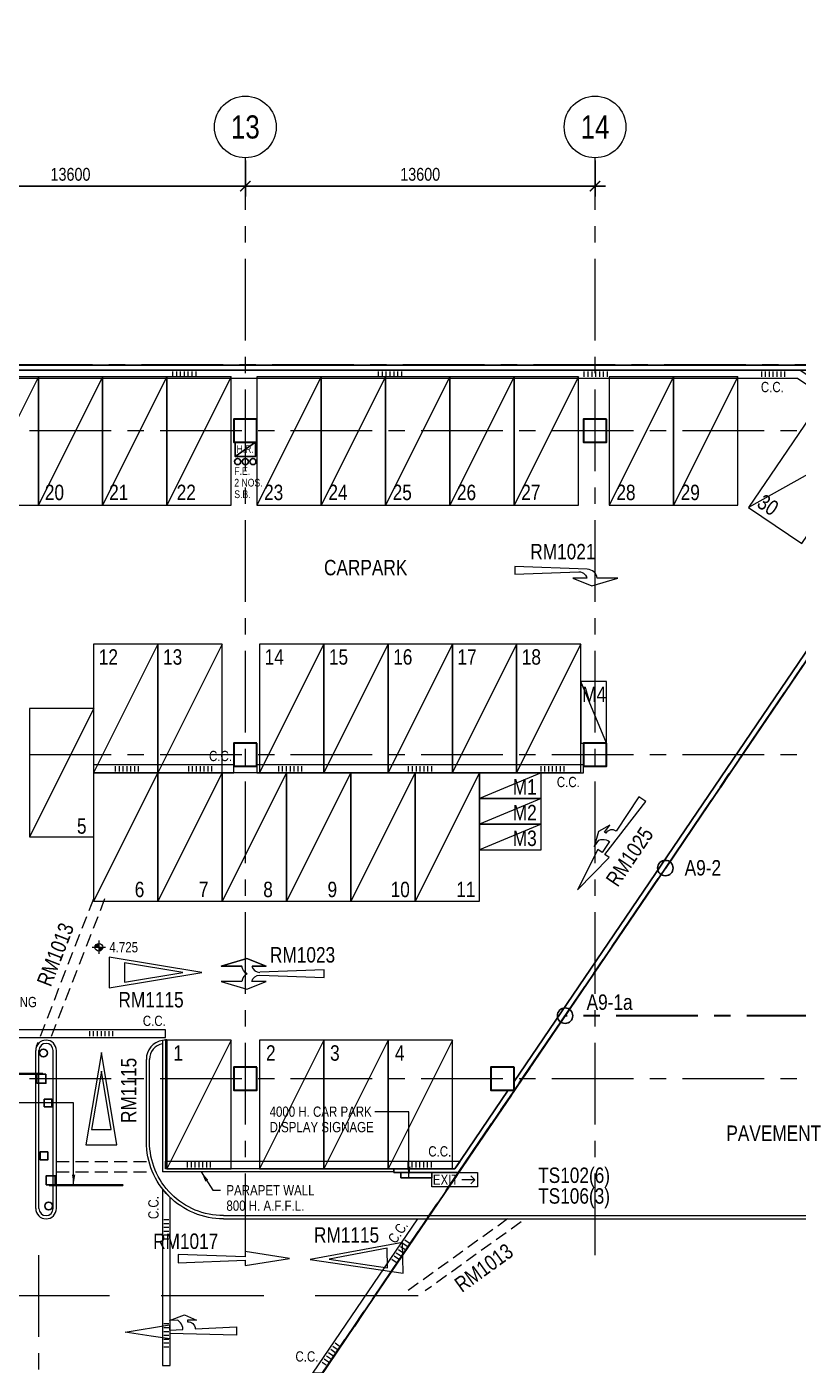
# Model space of a CAD drawing. Header units: millimetres. Extents: x 833576263 to 1668046980, y 817519639 to 1636103653.
# Drawn here: x 834105640 to 834135641, y 818077810 to 818129859 of the extents above; entities that cross this region are included whole.
import ezdxf
from ezdxf.enums import TextEntityAlignment as Align

# ---------------------------------------------------------------- set-up
doc = ezdxf.new("R2010")
doc.units = ezdxf.units.MM
doc.header["$LTSCALE"] = 100
doc.header["$MEASUREMENT"] = 0
for name, pattern in [('R_P_Grid$0$CENTER', [50.8, 31.75, -6.35, 6.35, -6.35]), ('R_ROAD MARK$0$DASHED', [0.75, 0.5, -0.25]), ('R_ROAD MARK$0$Hidden', [7.14375, 4.7625, -2.38125])]:
    doc.linetypes.add(name, pattern=pattern)
doc.layers.get('Defpoints').update_dxf_attribs({"color": 170})
doc.layers.add('R_P_Grid$0$Defpoints-1', color=5, linetype='Continuous', plot=False)
for name, color, linetype, lineweight in [('R_P_Grid$0$RDA0251-LG', 6, 'R_P_Grid$0$CENTER', 18), ('R_P_Grid$0$RDA0311-LG', 7, 'Continuous', 25), ('R_P_Grid$0$RDA9101_21A', 2, 'R_P_Grid$0$CENTER', 35), ('R_P_Grid$0$RDA9101_C', 2, 'R_P_Grid$0$CENTER', 35), ('R_P_Grid$0$RDA9101_C_PT', 1, 'Continuous', 25), ('R_P_Grid$0$RDA9101_P46A', 2, 'R_P_Grid$0$CENTER', 35), ('R_P_Grid$0$RDA9102', 1, 'Continuous', 25), ('R_P_LG$0$RDA0322', 1, 'Continuous', 18), ('R_P_LG$0$RDA04011', 4, 'Continuous', 25), ('R_P_LG$0$RDA04031', 3, 'Continuous', 25), ('R_P_LG$0$RDA0624', 7, 'Continuous', 13), ('R_P_LG$0$RDA2202', 3, 'Continuous', 25), ('R_P_LG$0$RDA2301', 7, 'Continuous', 18), ('R_P_LG$0$RDA2804S', 2, 'Continuous', 35), ('R_P_LG$0$RDA4701', 7, 'Continuous', 18), ('R_P_LG$0$RDA7101', 1, 'Continuous', 18), ('R_P_LG$0$RDA7201', 4, 'Continuous', 25), ('R_P_LG$0$RDA8301', 7, 'Continuous', 18), ('R_ROAD MARK$0$OAP813', 6, 'Continuous', 40), ('R_ROAD MARK$0$RDA8301', 1, 'Continuous', 18)]:
    doc.layers.add(name, color=color, linetype=linetype, lineweight=lineweight)
for name, color, linetype in [('R_P_LG$0$AUDIT_D_170707093042-467', 1, 'Continuous'), ('R_ROAD MARK$0$4-LINE', 7, 'Continuous'), ('X-REF', 7, 'Continuous')]:
    doc.layers.add(name, color=color, linetype=linetype)
doc.styles.add('R_P_Grid$0$ARIAL', font='arial.ttf', dxfattribs={"width": 0.8})
doc.styles.add('R_P_Grid$0$R_GRID', font='arial.ttf', dxfattribs={"width": 0.8})
doc.styles.add('R_P_LG$0$Arial', font='arial.ttf', dxfattribs={"width": 0.8})
doc.styles.add('R_P_LG$0$romans', font='arial.ttf', dxfattribs={"width": 0.8})
doc.styles.add('R_ROAD MARK$0$Arial', font='arial.ttf', dxfattribs={"width": 0.8})
doc.dimstyles.new('R_P_Grid$0$GRID', dxfattribs={"dimscale": 200, "dimtxt": 2.5, "dimasz": 2, "dimexe": 2, "dimexo": 0.5, "dimgap": 1, "dimtad": 1, "dimdec": 0, "dimzin": 12, "dimdsep": 46, "dimtxsty": 'R_P_Grid$0$ARIAL', "dimblk": 'R_P_Grid$0$_ArchTick', "dimcen": 2, "dimdle": 2, "dimclrd": 256, "dimclre": 256, "dimclrt": 4, "dimadec": 3, "dimazin": 0, "dimtfac": 1, "dimtdec": 0, "dimtix": 1, "dimtmove": 2, "dimatfit": 3, "dimfxl": 1, "dimtolj": 1, "dimarcsym": 0})
doc.dimstyles.new('R_P_LG$0$M_200LA', dxfattribs={"dimscale": 200, "dimtxt": 2.5, "dimasz": 2, "dimexe": 0.8, "dimexo": 0, "dimgap": 0.75, "dimtad": 1, "dimdec": 0, "dimrnd": 1, "dimzin": 12, "dimdsep": 46, "dimtxsty": 'R_P_LG$0$romans', "dimcen": 2, "dimdle": 1, "dimclrd": 7, "dimclre": 7, "dimclrt": 4, "dimaunit": 1, "dimadec": 3, "dimazin": 0, "dimtfac": 1, "dimtdec": 0, "dimtix": 1, "dimtmove": 2, "dimatfit": 3, "dimfxl": 1, "dimtolj": 1, "dimlwd": 18, "dimlwe": 18, "dimarcsym": 0})
pattern_1 = [(90, (834079690, 818105300.67), (-150, 2e-08), [])]
pattern_2 = [(90, (834086040, 818105300.67), (-150, 2e-08), [])]
pattern_3 = [(180, (834106766.03, 818046276.7), (-2e-08, -150), [])]

# ---------------------------------------------------------------- blocks, each defined once
blk = doc.blocks.new('R_P_Grid$0$_ArchTick')
at = {"color": 0, "linetype": 'ByBlock', "const_width": 0.15}
blk.add_lwpolyline([(-0.5, -0.5), (0.5, 0.5)], dxfattribs=at)
blk = doc.blocks.new('*D195')
at = {"layer": 'Defpoints', "color": 0, "linetype": 'Continuous', "transparency": 16777216}
for p in [(834100540, 818124763), (834114140, 818124763), (834114140, 818123663)]:
    blk.add_point(p, dxfattribs=at)
at = {"layer": 'R_P_Grid$0$RDA0311-LG', "linetype": 'Continuous', "lineweight": -2, "transparency": 16777216}
for p, q in [((834100540, 818124663), (834100540, 818123263)), ((834114140, 818124663), (834114140, 818123263)), ((834100140, 818123663), (834114540, 818123663))]:
    blk.add_line(p, q, dxfattribs=at)
at = {"layer": 'R_P_Grid$0$RDA0311-LG', "linetype": 'Continuous', "lineweight": -2, "transparency": 16777216, "xscale": 400, "yscale": 400, "zscale": 400, "rotation": 180}
blk.add_blockref('R_P_Grid$0$_ArchTick', (834100540, 818123663), dxfattribs=at)
at = {"layer": 'R_P_Grid$0$RDA0311-LG', "linetype": 'Continuous', "lineweight": -2, "transparency": 16777216, "xscale": 400, "yscale": 400, "zscale": 400}
blk.add_blockref('R_P_Grid$0$_ArchTick', (834114140, 818123663), dxfattribs=at)
at = {"layer": 'R_P_Grid$0$RDA0311-LG', "color": 4, "linetype": 'Continuous', "transparency": 16777216, "insert": (834107340, 818124119), "char_height": 500, "attachment_point": 5, "style": 'R_P_Grid$0$ARIAL'}
blk.add_mtext('\\A1;13600', dxfattribs=at)
blk = doc.blocks.new('*D196')
at = {"layer": 'Defpoints', "color": 0, "linetype": 'Continuous', "transparency": 16777216}
for p in [(834114140, 818124763), (834127740, 818124763), (834127740, 818123663)]:
    blk.add_point(p, dxfattribs=at)
at = {"layer": 'R_P_Grid$0$RDA0311-LG', "linetype": 'Continuous', "lineweight": -2, "transparency": 16777216}
for p, q in [((834114140, 818124663), (834114140, 818123263)), ((834127740, 818124663), (834127740, 818123263)), ((834113740, 818123663), (834128140, 818123663))]:
    blk.add_line(p, q, dxfattribs=at)
at = {"layer": 'R_P_Grid$0$RDA0311-LG', "linetype": 'Continuous', "lineweight": -2, "transparency": 16777216, "xscale": 400, "yscale": 400, "zscale": 400, "rotation": 180}
blk.add_blockref('R_P_Grid$0$_ArchTick', (834114140, 818123663), dxfattribs=at)
at = {"layer": 'R_P_Grid$0$RDA0311-LG', "linetype": 'Continuous', "lineweight": -2, "transparency": 16777216, "xscale": 400, "yscale": 400, "zscale": 400}
blk.add_blockref('R_P_Grid$0$_ArchTick', (834127740, 818123663), dxfattribs=at)
at = {"layer": 'R_P_Grid$0$RDA0311-LG', "color": 4, "linetype": 'Continuous', "transparency": 16777216, "insert": (834120940, 818124119), "char_height": 500, "attachment_point": 5, "style": 'R_P_Grid$0$ARIAL'}
blk.add_mtext('\\A1;13600', dxfattribs=at)
blk = doc.blocks.new('R_P_Grid$0$mark-1')
at = {"linetype": 'Continuous'}
blk.add_circle((0, 0), 4, dxfattribs=at)
at = {"color": 3, "style": 'R_P_Grid$0$R_GRID', "width": 0.8}
blk.add_attdef('GRID', text='', height=3, dxfattribs=at).set_placement((0, 0), align=Align.MIDDLE_CENTER)
blk = doc.blocks.new('R_site')
at = {"layer": 'Defpoints'}
blk.add_lwpolyline([(834176136, 818164363), (834130474, 818097144), (834116993, 818077299), (834114839, 818072797), (834112948, 818068179), (834111324, 818063460), (834109974, 818058655), (834108902, 818053781), (834108111, 818048853), (834107605, 818043888), (834107384, 818038902), (834107449, 818033912), (834107801, 818028934)], dxfattribs=at)
at = {"layer": 'Defpoints', "flags": 128}
blk.add_lwpolyline([(834176136, 818164363), (834130474, 818097144), (834116993, 818077299), (834114839, 818072797), (834112948, 818068179), (834111324, 818063460), (834109974, 818058655), (834108902, 818053781), (834108111, 818048853), (834107605, 818043888), (834107384, 818038902), (834107449, 818033912), (834107801, 818028934), (834108000, 818027127), (833984641, 818026700), (833969890, 818040227), (833969928, 818062443), (833969964, 818084414), (833970930, 818097534), (833973343, 818111639), (833977020, 818125729), (833981574, 818138095)], dxfattribs=at)
blk = doc.blocks.new('R_P_LG$0$LMark-FFL-1')
h = blk.add_hatch(color=256)
h.paths.add_polyline_path([(0, 0.75, 0.414214), (-0.75, 0), (0, 0)])
h.paths.add_polyline_path([(0.75, 0), (0, 0), (0, -0.75, 0.414214)])
for p, q in [((-1.28, 0), (1.28, 0)), ((0, 1.28), (0, -1.28))]:
    blk.add_line(p, q)
blk.add_circle((0, 0), 0.75)
at = {"color": 7, "style": 'R_P_LG$0$romans', "width": 0.8}
blk.add_attdef('FFL', (1.03, 1.03), '', height=2, dxfattribs=at)
blk = doc.blocks.new('R_P_LG$0$PS-2400x1000')
at = {"layer": 'R_P_LG$0$RDA8301'}
blk.add_line((1000, -2400), (0, 0), dxfattribs=at)
blk.add_lwpolyline([(0, -2400), (1000, -2400), (1000, 0), (0, 0)], close=True, dxfattribs=at)
blk = doc.blocks.new('R_P_LG$0$PS-5000x2500')
at = {"layer": 'R_P_LG$0$RDA8301'}
blk.add_line((2500, 5000), (0, 0), dxfattribs=at)
blk.add_lwpolyline([(0, 0), (2500, 0), (2500, 5000), (0, 5000)], close=True, dxfattribs=at)
blk = doc.blocks.new('R_ROAD MARK$0$carpark_sys')
for points in [[(-70, 3950), (230, 3950), (230, 4250), (-70, 4250)], [(5, 925), (355, 925), (355, 1275), (5, 1275)], [(123, 900), (2980, 900), (2980, 925), (123, 925)]]:
    blk.add_lwpolyline(points, close=True)
blk.add_circle((100, 100), 150)
blk = doc.blocks.new('R_ROAD MARK')
at = {"layer": 'R_ROAD MARK$0$OAP813', "linetype": 'Continuous'}
blk.add_line((834111090, 818090452), (834111040, 818090452), dxfattribs=at)
at = {"layer": 'R_ROAD MARK$0$RDA8301', "linetype": 'R_ROAD MARK$0$DASHED', "ltscale": 10}
for p, q in [((834108240, 818095952), (834106004, 818090206)), ((834108669, 818095952), (834106521, 818090430)), ((834106790, 818085727), (834110290, 818085727)), ((834106790, 818085327), (834110290, 818085327))]:
    blk.add_line(p, q, dxfattribs=at)
at = {"layer": 'R_ROAD MARK$0$RDA8301', "linetype": 'R_ROAD MARK$0$Hidden'}
for p, q in [((834124341, 818083502), (834120454, 818080702)), ((834124860, 818083382), (834121138, 818080702))]:
    blk.add_line(p, q, dxfattribs=at)
at = {"layer": 'R_ROAD MARK$0$RDA8301', "linetype": 'R_ROAD MARK$0$DASHED', "ltscale": 80}
blk.add_line((834120860, 818080502), (834089489, 818080502), dxfattribs=at)
at = {"layer": 'R_ROAD MARK$0$RDA8301'}
for points in [[(834127620, 818108117), (834128620, 818108417), (834127820, 818108417), (834127805, 818108485), (834127778, 818108549), (834127740, 818108607), (834127692, 818108658), (834127637, 818108700), (834127575, 818108732), (834127508, 818108753), (834127439, 818108761), (834124620, 818108867), (834124620, 818108567), (834127114, 818108661), (834127175, 818108657), (834127234, 818108641), (834127288, 818108613), (834127335, 818108575), (834127374, 818108529), (834127403, 818108475), (834127420, 818108417), (834126870, 818108417)], [(834127053, 818096300), (834128283, 818097551), (834128116, 818097671), (834129710, 818099726), (834129446, 818099916), (834128560, 818098578), (834128511, 818098606), (834128458, 818098624), (834128402, 818098630), (834128345, 818098626), (834128291, 818098610), (834128241, 818098584), (834128197, 818098548), (834128162, 818098504), (834128112, 818098539), (834128311, 818098817), (834127876, 818098562), (834127702, 818097967), (834127892, 818098231), (834127960, 818098251), (834128030, 818098258), (834128100, 818098255), (834128169, 818098240), (834128235, 818098214), (834128296, 818098178), (834128010, 818097746), (834127843, 818097866)], [(834114128, 818081689), (834115862, 818081959), (834114128, 818082230), (834114128, 818082024), (834111529, 818082122), (834111529, 818081797), (834114128, 818081894)], [(834111200, 818078840), (834110475, 818078945), (834109464, 818079090), (834111194, 818079382), (834111196, 818079176), (834111713, 818079202), (834111706, 818079272), (834111688, 818079340), (834111659, 818079405), (834111620, 818079464), (834111572, 818079516), (834111516, 818079559), (834111191, 818079555), (834111774, 818079768), (834112237, 818079568), (834111896, 818079564), (834111896, 818079503), (834111953, 818079501), (834112007, 818079486), (834112058, 818079462), (834112103, 818079427), (834112140, 818079385), (834112168, 818079336), (834112185, 818079282), (834112192, 818079226), (834113794, 818079305), (834113798, 818078980), (834111198, 818079046), (834111200, 818078840)]]:
    blk.add_lwpolyline(points, close=True, dxfattribs=at)
at = {"layer": 'R_ROAD MARK$0$RDA8301', "extrusion": (0, 0, -1)}
for points in [[(-834108842, 818092484), (-834112442, 818093084), (-834108842, 818093684), (-834108842, 818092484)], [(-834109442, 818092706), (-834111712, 818093084), (-834109442, 818093462), (-834109442, 818092706)], [(-834109140, 818086377), (-834108540, 818089977), (-834107940, 818086377), (-834109140, 818086377)], [(-834108918, 818086977), (-834108540, 818089247), (-834108162, 818086977), (-834108918, 818086977)], [(-834120275, 818081388), (-834120254, 818082588), (-834116665, 818081927), (-834120275, 818081388)], [(-834119671, 818081600), (-834119658, 818082356), (-834117395, 818081939), (-834119671, 818081600)]]:
    blk.add_lwpolyline(points, close=True, dxfattribs=at)
at = {"layer": 'R_ROAD MARK$0$RDA8301'}
for points in [[(834113199, 818093332), (834114199, 818093632)], [(834114399, 818093332), (834114949, 818093332), (834114199, 818093632), (834113199, 818093332), (834113999, 818093332)], [(834114199, 818093632), (834114949, 818093332)], [(834113999, 818093332), (834113199, 818093332)], [(834114949, 818093332), (834114399, 818093332)], [(834117199, 818093182), (834114705, 818093089)], [(834114705, 818092976), (834117199, 818092882)], [(834117199, 818092882), (834117199, 818093182)], [(834113999, 818092732), (834113199, 818092732)], [(834113199, 818092732), (834114199, 818092432)], [(834113999, 818092732), (834113199, 818092732), (834114199, 818092432), (834114949, 818092732), (834114399, 818092732)], [(834114199, 818092432), (834114949, 818092732)], [(834114949, 818092732), (834114399, 818092732)]]:
    blk.add_lwpolyline(points, dxfattribs=at)
at = {"layer": 'R_ROAD MARK$0$RDA8301', "extrusion": (0, 0, -1)}
for centre, major_axis, start_param, end_param in [((834114395, 818093388), (-226, 330), 4.217432, 5.172627), ((834114693, 818092676), (-169, 248), 5.498599, 6.918232)]:
    blk.add_ellipse(centre, major_axis=major_axis, ratio=1, start_param=start_param, end_param=end_param, dxfattribs=at)
at = {"layer": 'R_ROAD MARK$0$RDA8301'}
for centre, major_axis, start_param, end_param in [((834114395, 818092677), (226, 330), 1.075839, 2.031034), ((834114693, 818093388), (169, 248), 2.357006, 3.776639)]:
    blk.add_ellipse(centre, major_axis=major_axis, ratio=1, start_param=start_param, end_param=end_param, dxfattribs=at)
at = {"layer": 'R_ROAD MARK$0$4-LINE', "rotation": 180}
blk.add_blockref('R_ROAD MARK$0$carpark_sys', (834106390, 818090052), dxfattribs=at)
at = {"layer": 'R_ROAD MARK$0$4-LINE'}
blk.add_blockref('R_ROAD MARK$0$carpark_sys', (834106390, 818083902), dxfattribs=at)
at = {"layer": 'Defpoints', "color": 5, "style": 'R_ROAD MARK$0$Arial', "width": 0.8}
for s, p in [('RM1021', (834125222, 818109149)), ('RM1023', (834115098, 818093470)), ('RM1115', (834109206, 818091722)), ('TS102(6)', (834125527, 818084897)), ('TS106(3)', (834125527, 818084092)), ('RM1115', (834116809, 818082576)), ('RM1017', (834110553, 818082332))]:
    blk.add_text(s, height=600, dxfattribs=at).set_placement(p)
for s, rotation, p in [('RM1025', 55.8112, (834128617, 818096370)), ('RM1013', 68.7385, (834106572, 818092492)), ('RM1115', 90, (834109902, 818087230)), ('RM1013', 35.7652, (834122560, 818080617))]:
    blk.add_text(s, height=600, rotation=rotation, dxfattribs=at).set_placement(p)
blk = doc.blocks.new('R_P_Grid')
at = {"layer": 'R_P_Grid$0$Defpoints-1'}
blk.add_lwpolyline([(834116993, 818077298.7), (834126573.4, 818091401.7), (834130474, 818097143.7), (834143758.4, 818116699.7), (833974486.8, 818116699.7, 0.0534924), (833969964, 818084413.7), (833969890, 818040226.7), (833984641, 818026700), (834067586.5, 818026987.1), (834108001, 818027127, -0.1498646)], format="xyb", close=True, dxfattribs=at)
at = {"layer": 'R_P_Grid$0$RDA0251-LG'}
for p, q in [((834114140, 818082095.1), (834114140, 818124763.4)), ((834127740, 818082095.1), (834127740, 818124763.4)), ((834144477.3, 818114151.7), (833964515, 818114151.7)), ((834144477.3, 818101551.7), (834083790, 818101551.7)), ((834144477.3, 818088951.7), (834050890, 818088951.7)), ((834106090, 818082095.1), (834106090, 818022877.2))]:
    blk.add_line(p, q, dxfattribs=at)
at = {"layer": 'R_P_Grid$0$RDA9101_21A'}
blk.add_lwpolyline([(834116993, 818077298.7), (834130474, 818097143.7), (834143758.4, 818116699.7), (833974486.8, 818116699.7, 0.0534924), (833969964, 818084413.7), (833969890, 818040226.7), (833984641, 818026700), (834067586.5, 818026987.1), (834108001, 818027127, -0.1498646)], format="xyb", close=True, dxfattribs=at)
at = {"layer": 'R_P_Grid$0$RDA9101_C'}
blk.add_lwpolyline([(834140385.3, 818075952.8, 0.0101671), (834148574.8, 818086679.7), (834152054.3, 818091401.7), (834126573.4, 818091401.7), (834116993, 818077298.7, 0.1498646), (834108001, 818027127, 0.0015503), (834108067.3, 818026592), (834116041.6, 818026592, 0.1409814), (834127866.4, 818029993.7, -0.0414667), (834127519.8, 818039801.5, -0.1476229)], format="xyb", close=True, dxfattribs=at)
at = {"layer": 'R_P_Grid$0$RDA9101_C_PT'}
blk.add_circle((834126573.4, 818091401.7), 300, dxfattribs=at)
at = {"layer": 'R_P_Grid$0$RDA9101_P46A'}
blk.add_lwpolyline([(834116993, 818077298.7), (834130474, 818097143.7), (834143758.4, 818116699.7), (833974486.8, 818116699.7, 0.0534924), (833969964, 818084413.7), (833969890, 818040226.7), (833969957.4, 818008440.1, 0.0555536), (834021539.8, 818015825.8, -0.0332765), (834067877.4, 818024578), (834068728.4, 818017529.2, 0.0161813), (834046498.6, 818014112.4, 0.1579728), (834065282.7, 817978992.6, 0.1381183), (834075161, 817973700.8, 0.0719948), (834091040.6, 817972530.6, 0.0723741), (834117284.3, 817982913.2, -0.0170396), (834113742.4, 817988285.2), (834114198.4, 817992921.6, 0.1458816), (834113708.6, 817995445.6, -0.0365185), (834108440.4, 818007620.1, -0.1997282), (834109168.7, 818019975.9, -0.0208452), (834108001, 818027127, -0.1498646)], format="xyb", close=True, dxfattribs=at)
at = {"layer": 'R_P_Grid$0$RDA9102'}
blk.add_circle((834130474, 818097143.7), 300, dxfattribs=at)
at = {"layer": 'R_P_Grid$0$RDA0251-LG', "xscale": 300, "yscale": 300, "zscale": 300}
for p, values in [((834114140, 818125963.4), {'GRID': '13'}), ((834127740, 818125963.4), {'GRID': '14'})]:
    blk.add_blockref('R_P_Grid$0$mark-1', p, dxfattribs=at).add_auto_attribs(values)
at = {"layer": 'R_P_Grid$0$RDA9101_C_PT', "style": 'R_P_Grid$0$ARIAL', "width": 0.8}
blk.add_text('A9-1a', height=600, rotation=0, dxfattribs=at).set_placement((834127411, 818091629.2))
at = {"layer": 'R_P_Grid$0$RDA9102', "style": 'R_P_Grid$0$ARIAL', "width": 0.8}
blk.add_text('A9-2', height=600, rotation=0, dxfattribs=at).set_placement((834131224.1, 818096853.6))
at = {"layer": 'R_P_Grid$0$RDA0311-LG', "linetype": 'Continuous'}
for base, p1, p2, picture, middle in [((834114140, 818123663.4), (834100540, 818124763.4), (834114140, 818124763.4), '*D195', (834107340, 818124118.8)), ((834127740, 818123663.4), (834114140, 818124763.4), (834127740, 818124763.4), '*D196', (834120940, 818124118.8))]:
    dim = blk.add_linear_dim(base=base, p1=p1, p2=p2, dimstyle='R_P_Grid$0$GRID', dxfattribs=at)
    dim.commit()
    dim.dimension.update_dxf_attribs({"geometry": picture, "text_midpoint": middle})
blk = doc.blocks.new('R_P_LG')
at = {"layer": 'R_P_LG$0$RDA0624', "lineweight": 18}
h = blk.add_hatch(dxfattribs=at)
h.set_pattern_fill('DOTS', color=4, scale=90, angle=45, style=0)
h.set_pattern_definition([(45, (0, 0), (-50.513940681, 151.541822043), [0, -142.875])])
edge = h.paths.add_edge_path()
edge.add_arc((834065390, 818020126.7), 13000, 75, 90)
edge.add_line((834065390, 818033126.7), (833989233.5977, 818033126.7))
edge.add_arc((833989233.5977, 818040126.7), 7000, 227.47847394, 269.99999999, ccw=False)
edge.add_line((833984502.5276, 818034967.5358), (833978583.9299, 818040395.0234))
edge.add_arc((833983315, 818045554.1877), 7000, 180, 227.47847394, ccw=False)
edge.add_line((833976315, 818045554.1877), (833976315, 818098726.7))
edge.add_arc((833983314.9761, 818098726.7099), 6999.9761, 115.841715, 180.00008101, ccw=False)
edge.add_line((833980263.7812, 818105026.7), (834002230.1033, 818105026.7))
edge.add_line((834002230.1033, 818105026.7), (834002230.4132, 818116699.7))
edge.add_line((834002230.4132, 818116699.7), (833958315, 818116699.7))
edge.add_line((833958315, 818116699.7), (833958315, 818110699.7))
edge.add_line((833958315, 818110699.7), (833963315, 818110699.7))
edge.add_arc((833963315, 818103699.7), 7000, 0, 90, ccw=False)
edge.add_line((833970315, 818103699.7), (833970315, 818045554.1877))
edge.add_arc((833983315, 818045554.1877), 13000, 180, 227.47847393)
edge.add_line((833974528.727, 818035972.8826), (833980447.3247, 818030545.395))
edge.add_arc((833989233.5977, 818040126.7), 13000, 227.47847393, 270)
edge.add_line((833989233.5977, 818027126.7), (834065245.1822, 818027126.7))
edge.add_arc((834065245.1822, 818019026.7), 8100, 75, 90, ccw=False)
edge.add_line((834067341.6165, 818026850.6992), (834090782.7579, 818020569.6643))
edge.add_arc((834094147.4055, 818033126.7), 13000, 255, 270)
edge.add_line((834094147.4055, 818020126.7), (834118759.2741, 818020126.7))
edge.add_arc((834118759.2741, 818033126.7), 13000, 270, 282.26165437)
edge.add_line((834121520.1679, 818020423.257), (834124956.9903, 818021170.1963))
edge.add_arc((834126677.2395, 818013254.9741), 8100, 20.44433993, 102.26165437, ccw=False)
edge.add_arc((834190761.1764, 818035930.696), 59878.7776, 183.670517332, 199.356395537, ccw=False)
edge.add_line((834131005.2286, 818032097.3284), (834127870.7181, 818029996.4247))
edge.add_line((834127870.7181, 818029996.4247), (834126362.9837, 818029715.8154))
edge.add_arc((834117071.8823, 818047426.7), 20000, 270, 297.68143099, ccw=False)
edge.add_line((834117071.8823, 818027426.7), (834089164.0869, 818027426.7))
edge.add_arc((834089164.0869, 818033426.7), 6000, 255.00000001, 270, ccw=False)
edge.add_line((834087611.1726, 818027631.1451), (834068754.6476, 818032683.7357))
at = {"layer": 'R_P_LG$0$RDA4701'}
h = blk.add_hatch(dxfattribs=at)
h.set_pattern_fill('_USER', color=256, scale=150, angle=77.52488052, pattern_type=0)
h.set_pattern_definition([(90, (834109971.07, 818120648.67), (-150, 2e-08), [])])
h.paths.add_polyline_path([(834112242.5803, 818116249.7), (834112242.5803, 818116449.7), (834111217.5803, 818116449.7), (834111217.5803, 818116249.7)])
h = blk.add_hatch(dxfattribs=at)
h.set_pattern_fill('_USER', color=256, scale=150, angle=77.52488052, pattern_type=0)
h.set_pattern_definition([(90, (834117971.07, 818120648.67), (-150, 2e-08), [])])
h.paths.add_polyline_path([(834120242.5803, 818116249.7), (834120242.5803, 818116449.7), (834119217.5803, 818116449.7), (834119217.5803, 818116249.7)])
h = blk.add_hatch(dxfattribs=at)
h.set_pattern_fill('_USER', color=256, scale=150, angle=77.52488052, pattern_type=0)
h.set_pattern_definition([(90, (834125971.07, 818120648.67), (-150, 2e-08), [])])
h.paths.add_polyline_path([(834128242.5803, 818116249.7), (834128242.5803, 818116449.7), (834127217.5803, 818116449.7), (834127217.5803, 818116249.7)])
h = blk.add_hatch(dxfattribs=at)
h.set_pattern_fill('_USER', color=256, scale=150, angle=77.52488052, pattern_type=0)
h.set_pattern_definition([(90, (834101971.07, 818120648.67), (-150, 2e-08), [])])
h.paths.add_polyline_path([(834134218.4858, 818116249.7), (834134218.4858, 818116449.7), (834135243.4858, 818116449.7), (834135243.4858, 818116249.7)])
h = blk.add_hatch(dxfattribs=at)
h.set_pattern_fill('_USER', color=256, scale=150, angle=77.52488052, pattern_type=0)
h.set_pattern_definition(pattern_1)
h.paths.add_polyline_path([(834109992.5803, 818100901.7), (834109992.5803, 818101101.7), (834108967.5803, 818101101.7), (834108967.5803, 818100901.7)])
h = blk.add_hatch(dxfattribs=at)
h.set_pattern_fill('_USER', color=256, scale=150, angle=77.52488052, pattern_type=0)
h.set_pattern_definition(pattern_1)
h.paths.add_polyline_path([(834111937.4197, 818100901.7), (834111937.4197, 818101101.7), (834112962.4197, 818101101.7), (834112962.4197, 818100901.7)])
h = blk.add_hatch(dxfattribs=at)
h.set_pattern_fill('_USER', color=256, scale=150, angle=77.52488052, pattern_type=0)
h.set_pattern_definition(pattern_2)
h.paths.add_polyline_path([(834116342.5803, 818100901.7), (834116342.5803, 818101101.7), (834115317.5803, 818101101.7), (834115317.5803, 818100901.7)])
h = blk.add_hatch(dxfattribs=at)
h.set_pattern_fill('_USER', color=256, scale=150, angle=77.52488052, pattern_type=0)
h.set_pattern_definition([(90, (834091090, 818105300.67), (-150, 2e-08), [])])
h.paths.add_polyline_path([(834121392.5803, 818100901.7), (834121392.5803, 818101101.7), (834120367.5803, 818101101.7), (834120367.5803, 818100901.7)])
h = blk.add_hatch(dxfattribs=at)
h.set_pattern_fill('_USER', color=256, scale=150, angle=77.52488052, pattern_type=0)
h.set_pattern_definition(pattern_2)
h.paths.add_polyline_path([(834125537.4197, 818100901.7), (834125537.4197, 818101101.7), (834126562.4197, 818101101.7), (834126562.4197, 818100901.7)])
h = blk.add_hatch(dxfattribs=at)
h.set_pattern_fill('_USER', color=256, scale=150, angle=77.52488052, pattern_type=0)
h.set_pattern_definition([(90, (834080940, 818095000.67), (-150, 2e-08), [])])
h.paths.add_polyline_path([(834109072.5803, 818090601.7), (834109072.5803, 818090801.7), (834108047.5803, 818090801.7), (834108047.5803, 818090601.7)])
h = blk.add_hatch(dxfattribs=at)
h.set_pattern_fill('_USER', color=256, scale=150, angle=77.52488052, pattern_type=0)
h.set_pattern_definition([(90, (834079640, 818089900.67), (-150, 2e-08), [])])
h.paths.add_polyline_path([(834111887.4197, 818085501.7), (834111887.4197, 818085701.7), (834112912.4197, 818085701.7), (834112912.4197, 818085501.7)])
h = blk.add_hatch(dxfattribs=at)
h.set_pattern_fill('_USER', color=256, scale=150, angle=77.52488052, pattern_type=0)
h.set_pattern_definition([(90, (834080127.18, 818089900.67), (-150, 2e-08), [])])
h.paths.add_polyline_path([(834121479.763, 818085501.7), (834121479.763, 818085701.7), (834120454.763, 818085701.7), (834120454.763, 818085501.7)])
h = blk.add_hatch(dxfattribs=at)
h.set_pattern_fill('_USER', color=256, scale=150, angle=167.52488052, pattern_type=0)
h.set_pattern_definition(pattern_3)
h.paths.add_polyline_path([(834111164.9991, 818083612.6304), (834110964.9991, 818083612.6304), (834110964.9991, 818082587.6304), (834111164.9991, 818082587.6304)])
h = blk.add_hatch(dxfattribs=at)
h.set_pattern_fill('_USER', color=256, scale=150, angle=133.33603694, pattern_type=0)
h.set_pattern_definition([(145.81116, (834098245.52, 818057618.47), (-84.28835, -124.0785), [])])
h.paths.add_polyline_path([(834120004.8464, 818081821.3344), (834119839.4084, 818081933.7189), (834120415.3787, 818082781.5886), (834120580.8167, 818082669.2041)])
h = blk.add_hatch(dxfattribs=at)
h.set_pattern_fill('_USER', color=256, scale=150, angle=167.52488052, pattern_type=0)
h.set_pattern_definition(pattern_3)
h.paths.add_polyline_path([(834111164.9991, 818078524.1173), (834110964.9991, 818078524.1173), (834110964.9991, 818079549.1173), (834111164.9991, 818079549.1173)])
h = blk.add_hatch(dxfattribs=at)
h.set_pattern_fill('_USER', color=256, scale=150, angle=133.33603694, pattern_type=0)
h.set_pattern_definition([(145.81116, (834095525.72, 818053614.73), (-84.28835, -124.0785), [])])
h.paths.add_polyline_path([(834117285.0465, 818077817.5937), (834117119.6085, 818077929.9782), (834117695.5789, 818078777.848), (834117861.0169, 818078665.4635)])
at = {"layer": 'R_P_LG$0$AUDIT_D_170707093042-467'}
blk.add_line((834113739.9996, 818113151.7008), (834114540, 818113701.7003), dxfattribs=at)
blk.add_lwpolyline([(834114540, 818113701.6997), (834114539.9996, 818113151.6997), (834113739.9996, 818113151.7003), (834113740, 818113701.7003)], close=True, dxfattribs=at)
for centre in [(834113839.6447, 818112951.7005), (834114140, 818112951.7005), (834114433.4041, 818112951.7005)]:
    blk.add_circle(centre, 120, dxfattribs=at)
at = {"layer": 'R_P_LG$0$RDA2202'}
for p, q in [((834143758.4296, 818116699.7), (834008274.4841, 818116699.7)), ((834143380.7882, 818116499.7), (834008290, 818116499.7)), ((834143380.7882, 818116499.7), (834130308.5615, 818097256.0837)), ((834130474.0005, 818097143.7007), (834143758.4296, 818116699.7)), ((834122429.5555, 818085301.7), (834130474, 818097143.7)), ((834130308.562, 818097256.0845), (834124590, 818088837.9506)), ((834124361.58, 818088501.7), (834122289.6703, 818085451.7)), ((834122289.6703, 818085451.7), (834119914.5555, 818085451.7)), ((834119914.5555, 818085451.7), (834119914.5555, 818085301.7)), ((834119914.5555, 818085301.7), (834122429.5555, 818085301.7))]:
    blk.add_line(p, q, dxfattribs=at)
at = {"layer": 'R_P_LG$0$RDA2301', "color": 1}
for p, q in [((834110915, 818090441.164), (834110915, 818085326.7)), ((834111040, 818090451.7), (834111040, 818085451.7)), ((834119914.5555, 818085326.7), (834110915, 818085326.7)), ((834119914.5555, 818085451.7), (834111040, 818085451.7))]:
    blk.add_line(p, q, dxfattribs=at)
at = {"layer": 'R_P_LG$0$RDA2301'}
for p, q in [((834105990, 818083901.7), (834105990, 818090051.7)), ((834106115, 818083901.7), (834106115, 818090051.7)), ((834106115, 818083901.7), (834106115, 818090051.7)), ((834106665, 818083901.7), (834106665, 818090051.7)), ((834106790, 818083901.7), (834106790, 818090051.7)), ((834110290, 818086501.7), (834110290, 818089701.7)), ((834110415, 818086501.7), (834110415, 818089701.7)), ((834113290, 818083626.7), (834146471.3397, 818083626.7)), ((834113290, 818083501.7), (834149728.6449, 818083501.7))]:
    blk.add_line(p, q, dxfattribs=at)
for centre, radius, start, end in [((834106390, 818090051.7), 400, 0, 180), ((834111040, 818089701.7), 750, 99.59406822, 180), ((834106390, 818090051.7), 275, 0, 180), ((834111040, 818089701.7), 625, 101.53649499, 180), ((834106390, 818083901.7), 400, 180, 0), ((834106390, 818083901.7), 275, 180, 0)]:
    blk.add_arc(centre, radius, start, end, dxfattribs=at)
at = {"layer": 'R_P_LG$0$RDA2301', "color": 1}
blk.add_arc((834111040, 818089701.7), 750, 90, 99.59465366, dxfattribs=at)
at = {"layer": 'R_P_LG$0$RDA2301', "extrusion": (0, 0, -1)}
for radius in [3000, 2875]:
    blk.add_arc((-834113290, 818086501.7), radius, 269.99941331, 0, dxfattribs=at)
at = {"layer": 'R_P_LG$0$RDA2804S'}
for points in [[(834114590, 818114601.7), (834113690, 818114601.7), (834113690, 818113701.7), (834114590, 818113701.7)], [(834128190, 818114601.7), (834127290, 818114601.7), (834127290, 818113701.7), (834128190, 818113701.7)], [(834114590, 818102001.7), (834113690, 818102001.7), (834113690, 818101101.7), (834114590, 818101101.7)], [(834128190, 818102001.7), (834127290, 818102001.7), (834127290, 818101101.7), (834128190, 818101101.7)], [(834114590, 818089401.7), (834113690, 818089401.7), (834113690, 818088501.7), (834114590, 818088501.7)], [(834124590, 818089401.7), (834123690, 818089401.7), (834123690, 818088501.7), (834124590, 818088501.7)]]:
    blk.add_lwpolyline(points, close=True, dxfattribs=at)
at = {"layer": 'R_P_LG$0$RDA4701'}
for points in [[(834102490, 818116199.7), (834135611.8632, 818116199.7), (834140788.3169, 818112683.3247), (834140956.8914, 818112931.4832), (834135704.1218, 818116499.7), (834102490, 818116499.7)], [(834108240, 818100851.7), (834113690, 818100851.7), (834113690, 818101151.7), (834108240, 818101151.7)], [(834114590, 818100851.7), (834127290, 818100851.7), (834127290, 818101151.7), (834114590, 818101151.7)], [(834102490, 818090551.7), (834111039.9981, 818090551.7), (834111039.9981, 818090851.7), (834102490, 818090851.7)], [(834122289.6703, 818085451.7), (834111040, 818085451.7), (834111040, 818085751.7), (834122493.4647, 818085751.7)], [(834111214.9991, 818077801.6975), (834111214.9991, 818084335.0502), (834110914.9991, 818084668.8413), (834110914.9991, 818077801.6975)], [(834116768.2271, 818077501.6997), (834120844.1154, 818083501.7), (834121206.789, 818083501.7), (834117130.9008, 818077501.6999)]]:
    blk.add_lwpolyline(points, close=True, dxfattribs=at)
at = {"layer": 'R_P_LG$0$RDA7101'}
for p, q in [((834122906.4303, 818085174.0152), (834123058.7455, 818085021.7)), ((834123058.7455, 818085021.7), (834122558.7455, 818085021.7)), ((834122906.4303, 818084869.3849), (834123058.7455, 818085021.7))]:
    blk.add_line(p, q, dxfattribs=at)
blk.add_lwpolyline([(834123165.3501, 818084741.7), (834121390, 818084741.7), (834121390, 818085301.7), (834123165.3501, 818085301.7)], close=True, dxfattribs=at)
at = {"layer": 'R_P_LG$0$RDA7201'}
blk.add_lwpolyline([(834120190, 818085101.7), (834121390, 818085101.7), (834121390, 818085301.7), (834120190, 818085301.7)], close=True, dxfattribs=at)
at = {"layer": 'R_P_LG$0$RDA0322'}
ref = blk.add_blockref('R_P_LG$0$LMark-FFL-1', (834108443.0043, 818094064.1284), dxfattribs=dict(at, xscale=200, yscale=200, zscale=200))
ref.add_attrib('FFL', '4.725', dxfattribs={"layer": '0', "color": 7, "height": 400, "rotation": 0.00000095, "style": 'R_P_LG$0$romans', "width": 0.8}).set_placement((834109408.3259, 818094064.1049), align=Align.MIDDLE)
at = {"layer": 'R_P_LG$0$RDA8301'}
for name, p in [('R_P_LG$0$PS-5000x2500', (834103590, 818111251.7)), ('R_P_LG$0$PS-5000x2500', (834106090, 818111251.7)), ('R_P_LG$0$PS-5000x2500', (834108590, 818111251.7)), ('R_P_LG$0$PS-5000x2500', (834111090, 818111251.7)), ('R_P_LG$0$PS-5000x2500', (834114590, 818111251.7)), ('R_P_LG$0$PS-5000x2500', (834117090, 818111251.7)), ('R_P_LG$0$PS-5000x2500', (834119590, 818111251.7)), ('R_P_LG$0$PS-5000x2500', (834122090, 818111251.7)), ('R_P_LG$0$PS-5000x2500', (834124590, 818111251.7)), ('R_P_LG$0$PS-5000x2500', (834128290, 818111251.7)), ('R_P_LG$0$PS-5000x2500', (834130790, 818111251.7)), ('R_P_LG$0$PS-5000x2500', (834108240, 818100851.7)), ('R_P_LG$0$PS-5000x2500', (834110740, 818100851.7)), ('R_P_LG$0$PS-5000x2500', (834114690, 818100853.7)), ('R_P_LG$0$PS-5000x2500', (834117190, 818100853.7)), ('R_P_LG$0$PS-5000x2500', (834119690, 818100853.7)), ('R_P_LG$0$PS-5000x2500', (834122190, 818100853.7)), ('R_P_LG$0$PS-5000x2500', (834124690, 818100853.7)), ('R_P_LG$0$PS-2400x1000', (834127190, 818104401.7)), ('R_P_LG$0$PS-5000x2500', (834105741.6825, 818098353.465)), ('R_P_LG$0$PS-5000x2500', (834108240, 818095851.7)), ('R_P_LG$0$PS-5000x2500', (834110740, 818095851.7)), ('R_P_LG$0$PS-5000x2500', (834113240, 818095851.7)), ('R_P_LG$0$PS-5000x2500', (834115740, 818095851.7)), ('R_P_LG$0$PS-5000x2500', (834118240, 818095851.7)), ('R_P_LG$0$PS-5000x2500', (834120740, 818095851.7)), ('R_P_LG$0$PS-5000x2500', (834111090, 818085451.7)), ('R_P_LG$0$PS-5000x2500', (834114690, 818085451.7)), ('R_P_LG$0$PS-5000x2500', (834117190, 818085451.7)), ('R_P_LG$0$PS-5000x2500', (834119690, 818085451.7))]:
    blk.add_blockref(name, p, dxfattribs=at)
for name, p, rotation in [('R_P_LG$0$PS-5000x2500', (834133712.2837, 818111164.8419), 325.8116545486745), ('R_P_LG$0$PS-2400x1000', (834123240, 818099851.7), 90), ('R_P_LG$0$PS-2400x1000', (834123240, 818098851.7), 90), ('R_P_LG$0$PS-2400x1000', (834123240, 818097851.7), 90)]:
    blk.add_blockref(name, p, dxfattribs=dict(at, rotation=rotation))
at = {"layer": 'R_P_LG$0$AUDIT_D_170707093042-467', "style": 'R_P_LG$0$Arial', "width": 0.8}
blk.add_text('H.R.', height=300, rotation=359.99995902, dxfattribs=at).set_placement((834113798.9896, 818113287.6342))
for s, p in [('F.E.', (834113710.6833, 818112430.5025)), ('2 NOS.', (834113710.6833, 818111980.5025)), ('S.B.', (834113710.6833, 818111530.5025))]:
    blk.add_text(s, height=300, dxfattribs=at).set_placement(p)
at = {"layer": 'R_P_LG$0$RDA04011', "style": 'R_P_LG$0$Arial', "width": 0.8}
for s, height, p in [('C.C.', 400, (834134188.4936, 818115649.7)), ('20', 600, (834106343.3697, 818111451.7)), ('21', 600, (834108843.3697, 818111451.7)), ('22', 600, (834111470.3697, 818111451.7)), ('23', 600, (834114868.7697, 818111451.7)), ('24', 600, (834117368.7697, 818111451.7)), ('25', 600, (834119868.7697, 818111451.7)), ('26', 600, (834122368.7697, 818111451.7)), ('27', 600, (834124868.7697, 818111451.7)), ('28', 600, (834128568.7697, 818111451.7)), ('29', 600, (834131068.7697, 818111451.7)), ('12', 600, (834108440, 818105051.7)), ('13', 600, (834110940, 818105051.7)), ('14', 600, (834114890, 818105053.7)), ('15', 600, (834117390, 818105053.7)), ('16', 600, (834119890, 818105053.7)), ('17', 600, (834122390, 818105053.7)), ('18', 600, (834124890, 818105053.7)), ('M4', 600, (834127240, 818103601.7)), ('C.C.', 400, (834112727.1211, 818101301.7)), ('M1', 600, (834124540, 818100001.7)), ('C.C.', 400, (834126252.457, 818100289.7)), ('M2', 600, (834124540, 818099001.7)), ('5', 600, (834107591.9475, 818098478.2475)), ('M3', 600, (834124540, 818098001.7)), ('6', 600, (834109838.6709, 818096011.7887)), ('7', 600, (834112332.1225, 818096011.7887)), ('8', 600, (834114836.7064, 818096011.7887)), ('9', 600, (834117336.0516, 818096011.7887)), ('10', 600, (834119790.8674, 818096011.7887)), ('11', 600, (834122341.6674, 818096011.7887)), ('C.C.', 400, (834110153.1354, 818091001.7)), ('C.C.', 400, (834121254.599, 818085926.7)), ('C.C.', 400, (834116088.835, 818077951.6998))]:
    blk.add_text(s, height=height, dxfattribs=at).set_placement(p)
for s, height, rotation, p in [('30', 600, 326.32913416, (834133989.6152, 818111220.4048)), ('1', 600, 360, (834111343.3697, 818089651.7)), ('2', 600, 360, (834114943.3697, 818089651.7)), ('3', 600, 360, (834117434.8568, 818089651.7)), ('4', 600, 360, (834119954.502, 818089651.7)), ('C.C.', 400, 90, (834110764.9991, 818083493)), ('C.C.', 400, 55.81115611, (834119986.8438, 818082506.6754))]:
    blk.add_text(s, height=height, rotation=rotation, dxfattribs=at).set_placement(p)
at = {"layer": 'R_P_LG$0$RDA04011', "char_height": 400, "attachment_point": 1, "line_spacing_factor": 0.9}
for s, insert, width, style in [('CLADDING DOOR', (834103723.1787, 818092134), 2429.821282, 'R_P_LG$0$romans'), ('4000 H. CAR PARK DISPLAY SIGNAGE ', (834115082.9025, 818087869.9635), 4640.849312, 'R_P_LG$0$Arial'), ('PARAPET WALL 800 H. A.F.F.L.', (834113403.0769, 818084815.5616), 3445.463574, 'R_P_LG$0$Arial')]:
    blk.add_mtext(s, dxfattribs=dict(at, insert=insert, width=width, style=style))
at = {"layer": 'R_P_LG$0$RDA04031', "style": 'R_P_LG$0$Arial', "width": 0.8}
for s, p in [('CARPARK', (834117198.3529, 818108528.3157)), ('PAVEMENT', (834132846.1257, 818086532.3668))]:
    blk.add_text(s, height=600, dxfattribs=at).set_placement(p)
at = {"layer": 'R_P_LG$0$RDA7101', "insert": (834122425.6364, 818085225.4871), "char_height": 400, "width": 1231.392, "attachment_point": 3, "style": 'R_P_LG$0$Arial'}
blk.add_mtext('EXIT', dxfattribs=at)
at = {"layer": 'R_P_LG$0$RDA04011'}
for points, override in [([(834107461, 818084826.6901), (834107461, 818088018.5961), (834105167, 818088018.5961)], {"dimtad": 0}), ([(834120502.0176, 818085132.4207), (834120502.0176, 818087669.9635), (834119180.0111, 818087669.9635)], {"dimgap": 0.75, "dimtad": 0}), ([(834112426.602, 818085326.7), (834112870.0559, 818084615.5616), (834113168.5885, 818084615.5616)], {"dimgap": 0.75, "dimtad": 0})]:
    blk.add_leader(points, dimstyle='R_P_LG$0$M_200LA', override=override, dxfattribs=at)

msp = doc.modelspace()

# ---------------------------------------------------------------- block references
at = {"layer": 'X-REF'}
msp.add_blockref('R_P_Grid', (0, 0), dxfattribs=at)

# ---------------------------------------------------------------- next in the draw order: block references
msp.add_blockref('R_site', (0, 0), dxfattribs=at)

# ---------------------------------------------------------------- next in the draw order: block references
for name in ['R_P_LG', 'R_ROAD MARK']:
    msp.add_blockref(name, (0, 0), dxfattribs=at)

doc.saveas('drawing.dxf')
